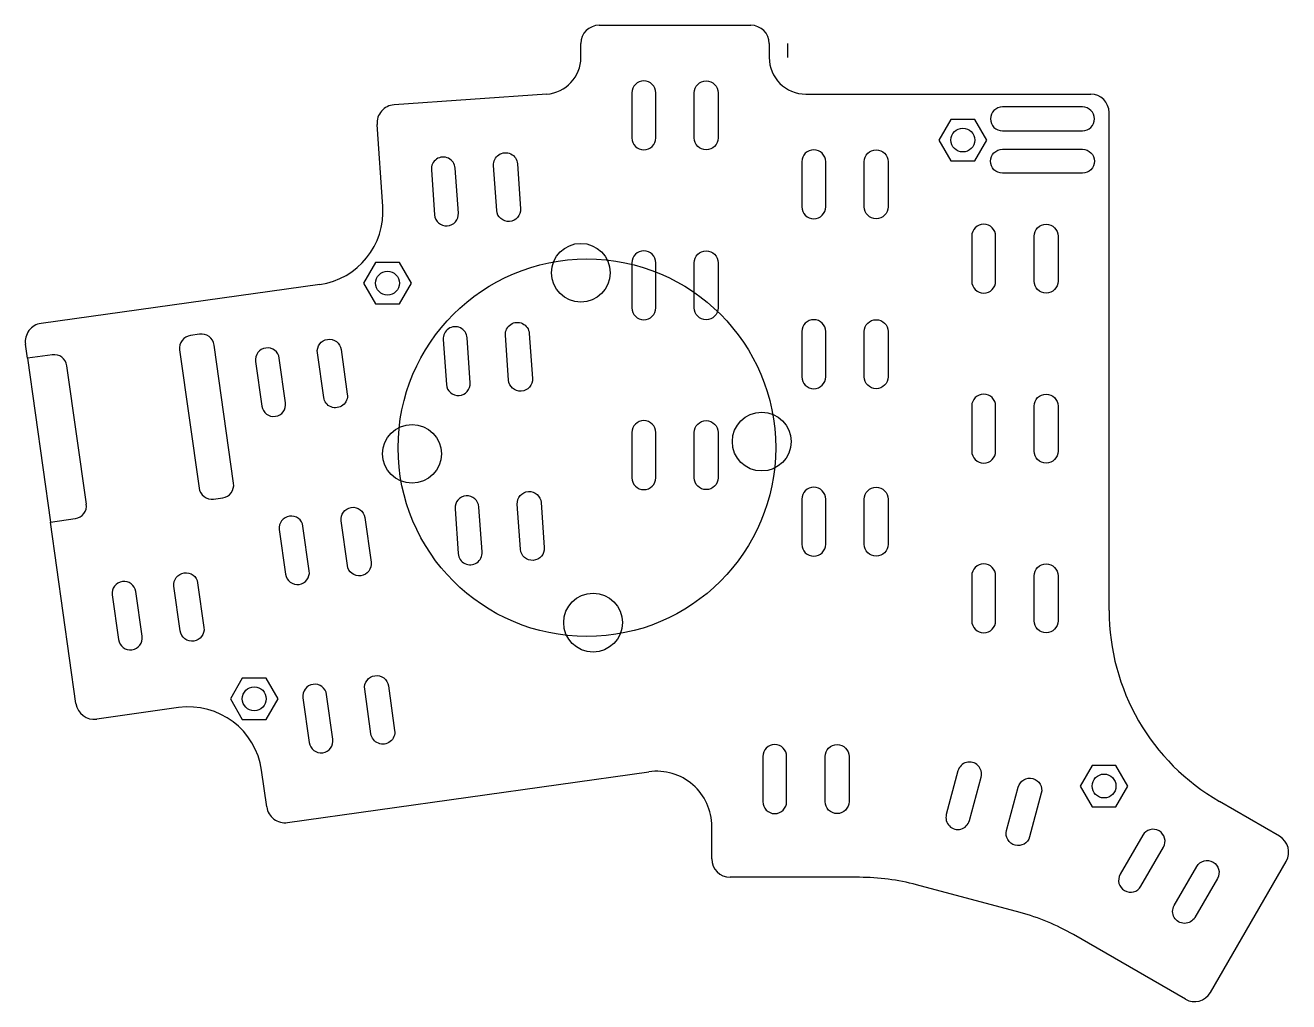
# Model space of a CAD drawing. Header units: inches. Extents: x 13 to 150, y -1 to 105.
import ezdxf

# ---------------------------------------------------------------- set-up
doc = ezdxf.new("R2010")
doc.units = ezdxf.units.IN
doc.header["$MEASUREMENT"] = 0
doc.layers.get('0').update_dxf_attribs({"color": 1})
doc.layers.add('OUTLINE_CASE', color=5, linetype='Continuous')
doc.layers.add('OUTLINE_CURVED', color=6, linetype='Continuous')

# ---------------------------------------------------------------- blocks, each defined once
blk = doc.blocks.new('switch')
for points in [[(79.21, 28.25), (79.21, 23.34, 1), (81.81, 23.34), (81.81, 28.25, 1)], [(88.6, 28.25), (88.6, 23.34, -1), (86, 23.34), (86, 28.25, -1)]]:
    blk.add_lwpolyline(points, format="xyb", close=True)

msp = doc.modelspace()

# ---------------------------------------------------------------- linework, layer by layer
at = {"layer": 'OUTLINE_CASE'}
msp.add_line((95.69, 103.48), (95.69, 101.98), dxfattribs=at)
at = {"layer": 'OUTLINE_CURVED'}
for p, q in [((75.19, 105.48), (91.69, 105.48)), ((73.19, 101.97), (73.19, 103.48)), ((93.69, 103.48), (93.69, 101.98)), ((69.47, 97.98), (52.86, 96.82)), ((97.69, 97.98), (128.69, 97.98)), ((130.69, 41.76), (130.69, 95.98)), ((51.63, 85.75), (51, 94.69)), ((44.76, 77.27), (14.43, 73.01)), ((12.95, 69.22), (12.73, 70.75)), ((15.66, 69.6), (12.95, 69.22)), ((12.95, 69.22), (15.45, 51.39)), ((19.36, 53.35), (17.24, 68.41)), ((15.45, 51.39), (18.16, 51.77)), ((18.23, 31.64), (15.45, 51.39)), ((29.4, 31.19), (20.49, 29.93)), ((39, 20.37), (38.44, 24.38)), ((41.26, 18.67), (80.6, 24.2)), ((149.24, 17.19), (142.69, 20.97)), ((87.44, 14.71), (87.44, 18.26)), ((141.73, 0.17), (149.98, 14.45))]:
    msp.add_line(p, q, dxfattribs=at)
for points in [[(127.79, 96.58), (119.08, 96.58, 1), (119.08, 93.98), (127.79, 93.98, 1)], [(127.79, 89.37), (119.08, 89.37, -1), (119.08, 91.97), (127.79, 91.97, -1)], [(31.63, 55.08, 0.414214), (33.21, 53.89), (34.2, 54.03, 0.414214), (35.39, 55.61), (33.27, 70.66, 0.414214), (31.69, 71.85), (30.7, 71.71, 0.414214), (29.51, 70.13)]]:
    msp.add_lwpolyline(points, format="xyb", close=True, dxfattribs=at)
for points in [[(113.47, 95.23), (112.17, 92.98), (113.47, 90.73), (116.07, 90.73), (117.37, 92.98), (116.07, 95.23)], [(50.84, 79.65), (49.54, 77.4), (50.84, 75.15), (53.44, 75.15), (54.74, 77.4), (53.44, 79.65)], [(36.34, 34.4), (35.04, 32.15), (36.34, 29.9), (38.94, 29.9), (40.24, 32.15), (38.94, 34.4)], [(128.84, 24.9), (127.54, 22.65), (128.84, 20.4), (131.44, 20.4), (132.74, 22.65), (131.44, 24.9)]]:
    msp.add_lwpolyline(points, close=True, dxfattribs=at)
msp.add_lwpolyline([(138.99, -0.57), (126.8, 6.48, 0.065545), (121.01, 8.87), (109.73, 11.89, 0.065542), (103.52, 12.71), (89.44, 12.71)], format="xyb", dxfattribs=at)
for centre, radius in [((114.77, 92.98), 1.3), ((73.19, 78.53), 3.2), ((73.85, 59.48), 20.55), ((52.14, 77.4), 1.3), ((92.88, 60.15), 3.2), ((54.81, 58.82), 3.2), ((74.52, 40.44), 3.2), ((37.64, 32.15), 1.3), ((130.14, 22.65), 1.3)]:
    msp.add_circle(centre, radius, dxfattribs=at)
for centre, radius, start, end in [((75.19, 103.48), 2, 90, 180), ((91.69, 103.48), 2, 0, 90), ((69.19, 101.97), 4, 274.0001, 0), ((97.69, 101.98), 4, 180, 270), ((128.69, 95.98), 2, 0, 90), ((53, 94.82), 2, 94.0001, 184.0001), ((43.65, 85.19), 8, 277.9998, 4.0001), ((14.71, 71.03), 2, 97.9998, 187.9998), ((15.85, 68.21), 1.4, 8, 98), ((17.97, 53.16), 1.4, 278, 8), ((154.69, 41.76), 24, 180, 240), ((20.21, 31.91), 2, 187.9998, 277.9988), ((30.51, 23.26), 8, 7.9995, 97.9988), ((81.44, 18.26), 6, 0, 97.9998), ((40.98, 20.65), 2, 187.9995, 277.9998), ((148.24, 15.45), 2, 330, 60), ((89.44, 14.71), 2, 180, 270), ((139.99, 1.17), 2, 240, 330)]:
    msp.add_arc(centre, radius, start, end, dxfattribs=at)

# ---------------------------------------------------------------- block references
for p in [(-0.47, 69.87), (18.03, 62.37), (36.53, 54.27), (-0.47, 51.37), (18.03, 43.87), (36.53, 35.77), (-0.47, 32.88), (18.03, 25.63), (36.53, 17.29), (13.78, -2.39)]:
    msp.add_blockref('switch', p)
for p, rotation in [((-20.13, 56.03), 4.000064641173945), ((-18.84, 37.56), 4.000064641173945), ((-36.72, 29.87), 7.999818043628953), ((-17.55, 19.14), 4.000064641173945), ((-34.14, 11.57), 7.999818043628953), ((-52.33, 4.45), 7.999818043628953), ((-31.57, -6.75), 7.999818043628953), ((30.42, 17.51), 345.000338842909), ((51.63, 32.43), 329.9999667294477)]:
    msp.add_blockref('switch', p, dxfattribs=dict(rotation=rotation))

doc.saveas('drawing.dxf')
